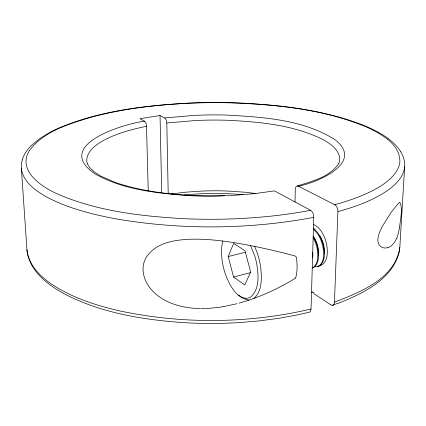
<?xml version="1.0" encoding="UTF-8"?>
<svg xmlns="http://www.w3.org/2000/svg" width="426" height="426" viewBox="0 0 426 426"><rect width="100%" height="100%" fill="white"/><g stroke="black" fill="none" stroke-linecap="round" stroke-linejoin="round"><path stroke-width="0.64" d="M22.248 159.979L21.508 163.472A23.552 23.552 0 0 0 21.353 168.249L26.944 249.583A34.49 34.49 0 0 0 28.318 257.064L31.391 264.471A45.742 45.742 0 0 0 33.121 267.421C40.742 279.19 52.595 287.486 64.725 294.089C101.793 313.238 143.919 319.974 185.14 322.722A456.352 456.352 0 0 0 241.089 322.466L259.115 320.916L279.27 318.243L298.434 314.697L309.372 312.173L310.362 311.454L311.028 309.026L313.76 217.361C313.76 214.757 312.897 211.786 310.597 210.311L275.042 191.226A1.826 1.826 0 0 0 273.897 190.976L255.046 193.585L235.413 195.215A412.693 412.693 0 0 1 184.149 194.986C164.244 193.617 144.35 190.912 125.1 185.544M295 201.94L295.287 189.591C295.335 188.271 295.676 186.513 297.103 186.034C311.912 181.322 329.708 177.216 338.787 163.44M337.898 211.669C355.215 206.743 372.564 200.721 387.548 190.513C395.589 184.778 403.827 176.939 404.657 166.507L399.817 247.469A33.899 33.899 0 0 1 399.253 251.899C392.325 279.626 363.027 293.397 338.824 303.115C328.632 305.863 334.517 306.587 334.458 302.162L337.898 211.669C337.925 209.091 337.019 206.152 334.708 204.746L298.434 186.215A1.954 1.954 0 0 0 297.263 185.981M399.817 247.469C395.307 278.673 360.156 292.225 334.458 302.162M399.508 227.867C400.195 219.731 402.895 210.678 400.27 202.829A0.799 0.799 0 0 0 399.913 202.707L399.62 202.723M222.787 241.052C220.993 248.14 221.307 255.6 222.489 262.762A73.24 73.24 0 0 0 224.758 272.182C228.592 283.578 235.695 298.37 249.05 300.085M295.697 278.024C297.486 271.24 297.369 264.093 296.363 257.192C295.394 254.988 290.42 255.27 288.189 254.141C276.937 251.233 265.606 248.64 254.221 246.319C233.629 242.261 212.702 238.778 191.636 239.194C175.049 239.763 155.847 242.383 146.075 257.56A23.19 23.19 0 0 0 143.626 263.96L143.44 264.919A24.697 24.697 0 0 0 143.109 270.654L143.253 272.283A28.116 28.116 0 0 0 144.302 277.172L145.17 279.616A33.137 33.137 0 0 0 147.098 283.599L148.562 285.958A38.867 38.867 0 0 0 151.432 289.691L152.748 291.134A44.805 44.805 0 0 0 157.141 295.149C166.177 302.369 177.498 306.166 188.851 307.705A83.768 83.768 0 0 0 194.682 308.302L200.05 308.536M228.187 256.532L233.693 243.342L244.993 250.786L250.658 271.964L244.774 285.01L233.608 277.033L228.187 256.532L245.397 252.283M396.515 238.672L394.529 242.383A14.756 14.756 0 0 1 394.343 242.655L391.398 245.829A11.113 11.113 0 0 1 390.008 246.755L389.747 246.899A9.968 9.968 0 0 1 387.932 247.644L387.724 247.698M312.599 291.959L312.343 292.662L311.528 292.13M254.056 298.333C262.416 290.718 261.777 277.88 260.712 267.56A76.989 76.989 0 0 0 256.734 251.569L254.61 246.398M295.713 278.013C278.119 288.94 259.04 297.556 239.082 303.126M334.708 204.746C350.8 200.225 366.791 194.693 381.078 185.858C389.391 180.246 397.99 173.025 399.865 162.62C400.69 144.361 381.637 134.323 367.494 127.47C323.616 108.928 275.303 104.354 228.139 102.772A598.615 598.615 0 0 0 195.316 102.975C160.011 104.285 124.632 108.225 90.45 117.4C68.533 124.2 43.793 131.219 29.463 150.5C16.987 170.325 41.285 186.764 56.887 193.697C97.421 211.488 142.231 216.392 186.018 218.772A596.991 596.991 0 0 0 236.036 218.735C261.042 217.601 286.006 215.023 310.597 210.311M298.434 186.215C317.141 182.568 364.8 162.791 335.092 139.771C303.126 119.445 263.47 117.198 226.653 115.057A423.63 423.63 0 0 0 194.261 115.398L164.771 117.949L160.027 115.526L139.898 118.678L144.941 121.479L145.937 123.167L146.485 125.468L148.243 190.752M312.572 267.778L312.253 267.847L312.593 267.773A5.746 5.746 0 0 0 314.942 266.447M313.201 236.201L314.936 239.497A40.246 40.246 0 0 1 317.684 247.655C318.877 253.816 319.543 261.42 314.984 266.42A5.762 5.762 0 0 0 317.663 266.431L318.382 266.223A5.778 5.778 0 0 0 320.89 264.754C325.373 259.785 324.734 252.267 323.558 246.153A39.714 39.714 0 0 0 320.805 238.027L317.636 232.58L313.44 228.075M233.608 277.033L250.334 272.683M236.978 303.69L224.651 306.416M318.334 266.234L318.062 266.298M311.028 309.026C247.975 323.824 181.487 324.287 118.199 310.581C94.663 304.979 71.094 297.369 50.907 283.689C39.442 275.622 28.169 264.296 26.944 249.583M146.544 126.293C131.618 129.366 116.655 133.338 103.177 140.617C95.696 144.946 86.755 151.203 86.75 160.815A9.01 9.01 0 0 0 87.436 163.792M144.52 121.16C122.747 124.083 52.382 145.452 95.451 174.154C123.279 189.661 155.932 193.09 187.163 195.534A347.691 347.691 0 0 0 224.449 195.704M313.76 217.361C248.236 229.667 180.39 230.035 114.7 218.65C90.914 214.044 66.978 208.048 45.561 196.375C34.916 190.134 22.802 181.551 21.353 168.249M224.268 306.486L223.693 306.587M223.315 306.651L222.739 306.752M222.356 306.811L221.973 306.874M221.595 306.933L221.03 307.024M220.652 307.082L220.088 307.167M219.715 307.221L218.959 307.327M171.428 193.921L185.976 192.158L201.509 191.088A313.089 313.089 0 0 1 228.687 191.082L245.094 192.243L255.786 193.505M218.591 307.38L218.032 307.455M217.665 307.503L209.012 308.333L200.87 308.546M168.201 193.58L166.816 123.018L195.262 120.542A401.91 401.91 0 0 1 226.488 120.228C259.343 121.804 293.541 124.791 323.377 139.749C330.832 143.977 339.746 150.16 339.778 159.691A9.415 9.415 0 0 1 338.766 163.43M184.149 194.991L191.311 194.357A315.075 315.075 0 0 1 235.045 194.08L243.113 194.698M312.86 291.869L313.589 292.454L313.909 293.658L331.018 304.899M245.791 298.301L242.373 297.47L238.475 295.096M164.771 117.949L166.183 119.844L166.816 123.018M388.081 138.477L391.718 141.363A56.514 56.514 0 0 1 393.619 143.067L397.868 147.598L400.786 151.736M313.419 228.853L317.934 234.273A33.473 33.473 0 0 1 319.628 237.282L320.075 238.214A39.778 39.778 0 0 1 322.823 246.34C324.016 252.464 324.628 259.956 320.176 264.961A5.895 5.895 0 0 1 317.663 266.436M313.158 237.607L314.196 239.678A40.316 40.316 0 0 1 316.949 247.841C318.142 253.976 318.786 261.473 314.361 266.511A5.916 5.916 0 0 1 312.263 267.858M250.509 245.578L254.519 255.312A73.357 73.357 0 0 1 256.681 263.625C258.486 274.69 259.972 288.865 250.706 297.013A8.078 8.078 0 0 1 245.791 298.301M87.431 163.797C89.918 169.26 95.158 172.748 100.174 175.693A67.356 67.356 0 0 0 101.431 176.391L114.599 182.174A156.496 156.496 0 0 0 125.106 185.534M312.721 252.171L312.828 253.853A20.459 20.459 0 0 1 312.562 257.98M160.027 115.526L161.71 192.797M332.887 305.309A2.066 2.066 0 0 1 331.071 304.835M319.276 265.899A6.401 6.401 0 0 0 320.299 265.712C327.956 262.602 327.86 252.352 326.817 245.445A39.064 39.064 0 0 0 325.001 238.635C323.03 233.453 320.07 228.219 315.176 225.311A10.426 10.426 0 0 0 313.547 224.577M387.692 247.692A8.536 8.536 0 0 1 382.718 247.591A7.066 7.066 0 0 1 378.277 242.964L377.974 241.446A11.758 11.758 0 0 1 377.915 239.093L378.086 237.601A20.815 20.815 0 0 1 378.41 236.02L379.033 233.89A44.922 44.922 0 0 1 381.142 228.853L381.669 227.761A75.12 75.12 0 0 1 383.033 225.205L391.494 211.887L398.246 203.521A4.356 4.356 0 0 1 399.535 202.68M399.407 227.851A50.753 50.753 0 0 1 396.617 238.709M400.68 151.805A24.996 24.996 0 0 1 404.743 166.507M378.805 132.561A88.06 88.06 0 0 1 388.091 138.455M378.815 132.539A112.16 112.16 0 0 0 376.121 131.08L372.936 129.467A157.737 157.737 0 0 0 360.151 123.961C321.252 109.588 279.531 104.855 238.342 102.938A600.559 600.559 0 0 0 192.493 102.938C147.577 105.286 101.596 110.196 59.709 127.667A140.271 140.271 0 0 0 49.901 132.369L39.602 138.663L31.375 145.49A44.501 44.501 0 0 0 27.637 149.691L26.955 150.612A30.55 30.55 0 0 0 22.189 159.958M313.307 236.371A25.469 25.469 0 0 1 315.373 239.774A31.375 31.375 0 0 1 317.956 246.83L318.696 252.336A21.3 21.3 0 0 1 318.552 255.547M319.372 235.258A25.469 25.469 0 0 1 321.209 238.315A30.96 30.96 0 0 1 323.787 245.344L324.521 250.834A21.476 21.476 0 0 1 324.41 253.651"/></g></svg>
